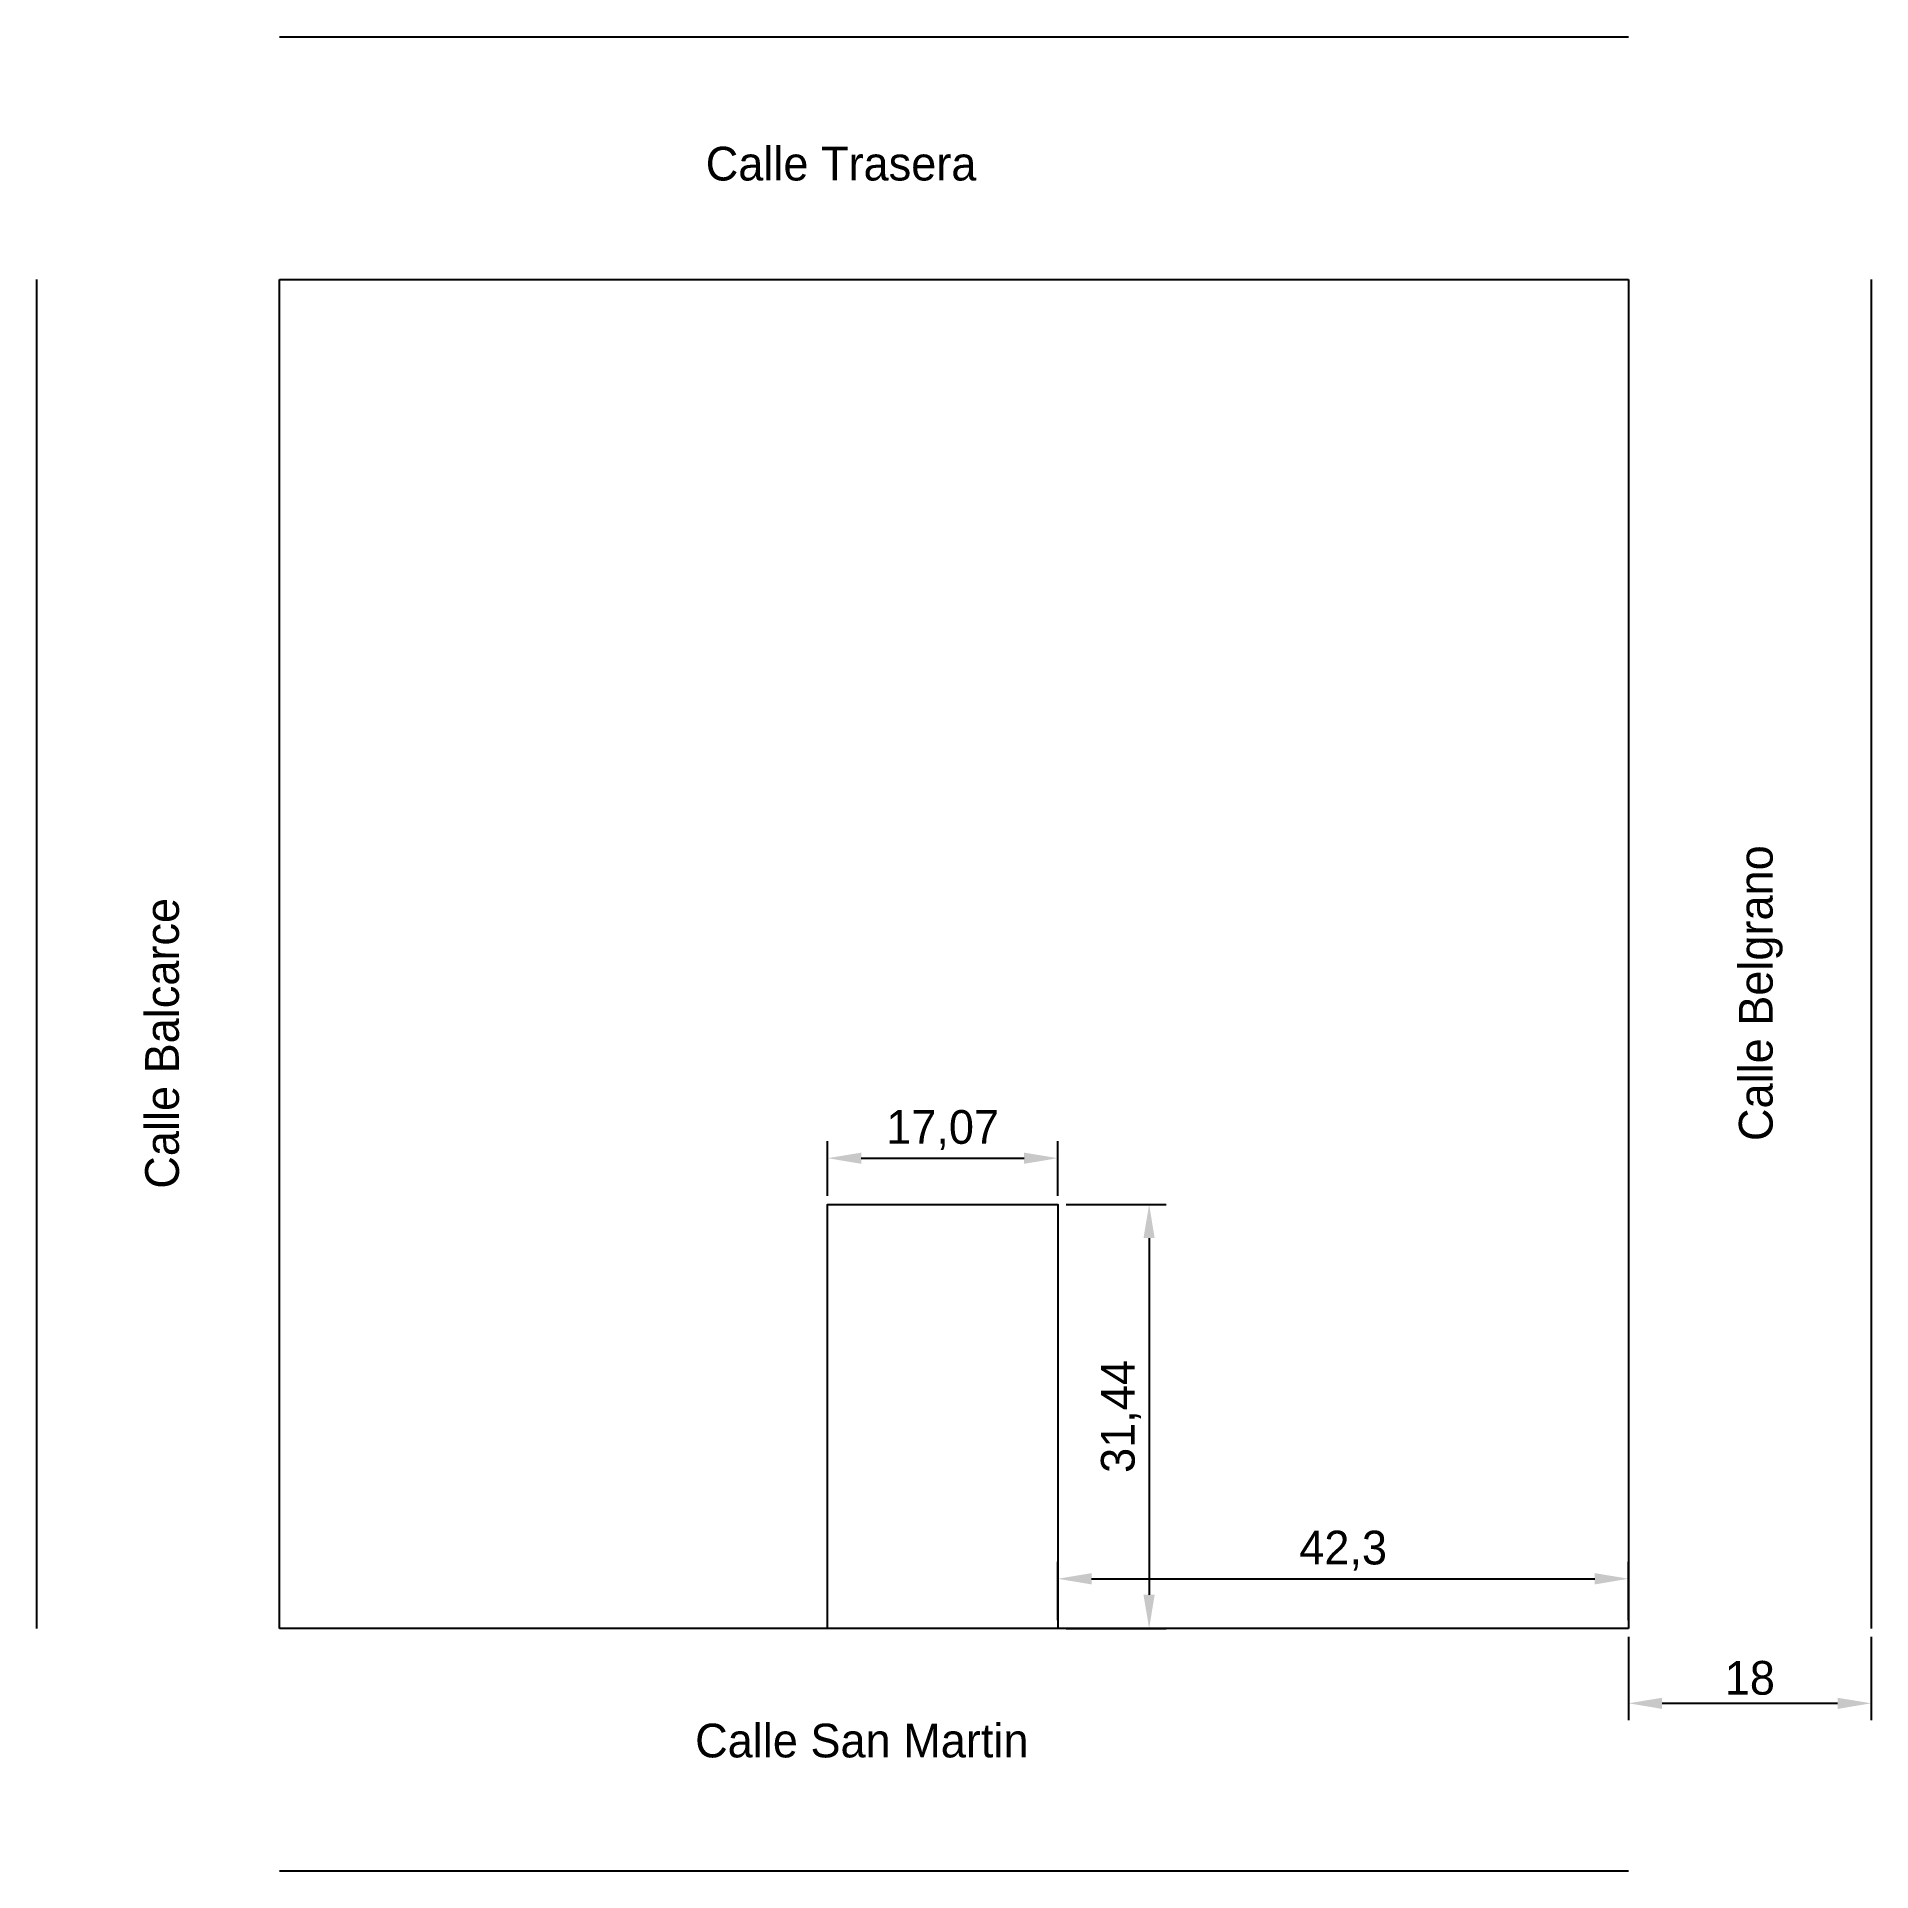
# Model space of a CAD drawing. Header units: millimetres. Extents: x 390 to 526, y 640 to 776.
import ezdxf

# ---------------------------------------------------------------- set-up
doc = ezdxf.new("R2010")
doc.units = ezdxf.units.MM
doc.dimstyles.new('ISO-25', dxfattribs={"dimtxt": 2.5, "dimasz": 2.5, "dimexe": 1.25, "dimexo": 0.625, "dimtad": 1, "dimtxsty": 'Standard', "dimcen": 2.5, "dimadec": 0, "dimazin": 0, "dimtfac": 1, "dimtmove": 0, "dimatfit": 3, "dimfxl": 0, "dimarcsym": 0})

# ---------------------------------------------------------------- blocks, each defined once
blk = doc.blocks.new('*D1')
at = {"color": 0, "lineweight": -2}
for p, q in [((448.86, 689.72), (448.86, 693.77)), ((465.93, 689.72), (465.93, 693.77)), ((451.36, 692.52), (463.43, 692.52))]:
    blk.add_line(p, q, dxfattribs=at)
at = {"color": 0}
for points in [[(451.36, 692.93), (451.36, 692.1), (448.86, 692.52)], [(463.43, 692.93), (463.43, 692.1), (465.93, 692.52)]]:
    blk.add_solid(points, dxfattribs=at)
at = {"layer": 'Defpoints', "color": 0}
for p in [(465.93, 692.52), (448.86, 689.09), (465.93, 689.09)]:
    blk.add_point(p, dxfattribs=at)
at = {"color": 0, "insert": (457.39, 694.6), "char_height": 2.5, "attachment_point": 5}
blk.add_mtext('17,07', dxfattribs=at)
blk = doc.blocks.new('*D2')
at = {"color": 0, "lineweight": -2}
for p, q in [((466.56, 689.09), (473.95, 689.09)), ((472.7, 686.59), (472.7, 660.15)), ((466.56, 657.65), (473.95, 657.65))]:
    blk.add_line(p, q, dxfattribs=at)
at = {"color": 0}
for points in [[(472.28, 686.59), (473.11, 686.59), (472.7, 689.09)], [(472.28, 660.15), (473.11, 660.15), (472.7, 657.65)]]:
    blk.add_solid(points, dxfattribs=at)
at = {"layer": 'Defpoints', "color": 0}
for p in [(465.93, 689.09), (465.93, 657.65), (472.7, 657.65)]:
    blk.add_point(p, dxfattribs=at)
at = {"color": 0, "insert": (470.61, 673.37), "char_height": 2.5, "attachment_point": 5, "rotation": 90}
blk.add_mtext('31,44', dxfattribs=at)
blk = doc.blocks.new('*D3')
at = {"color": 0, "lineweight": -2}
for p, q in [((465.93, 658.28), (465.93, 662.59)), ((508.23, 658.28), (508.23, 662.59)), ((468.43, 661.34), (505.73, 661.34))]:
    blk.add_line(p, q, dxfattribs=at)
at = {"color": 0}
for points in [[(468.43, 661.76), (468.43, 660.92), (465.93, 661.34)], [(505.73, 661.76), (505.73, 660.92), (508.23, 661.34)]]:
    blk.add_solid(points, dxfattribs=at)
at = {"layer": 'Defpoints', "color": 0}
for p in [(508.23, 661.34), (465.93, 657.65), (508.23, 657.65)]:
    blk.add_point(p, dxfattribs=at)
at = {"color": 0, "insert": (487.08, 663.42), "char_height": 2.5, "attachment_point": 5}
blk.add_mtext('42,3', dxfattribs=at)
blk = doc.blocks.new('*D4')
at = {"color": 0, "lineweight": -2}
for p, q in [((508.23, 657.03), (508.23, 650.86)), ((526.23, 657.03), (526.23, 650.86)), ((510.73, 652.11), (523.73, 652.11))]:
    blk.add_line(p, q, dxfattribs=at)
at = {"color": 0}
for points in [[(510.73, 652.52), (510.73, 651.69), (508.23, 652.11)], [(523.73, 652.52), (523.73, 651.69), (526.23, 652.11)]]:
    blk.add_solid(points, dxfattribs=at)
at = {"layer": 'Defpoints', "color": 0}
for p in [(508.23, 657.65), (526.23, 657.65), (526.23, 652.11)]:
    blk.add_point(p, dxfattribs=at)
at = {"color": 0, "insert": (517.23, 653.98), "char_height": 2.5, "attachment_point": 5}
blk.add_mtext('18', dxfattribs=at)

msp = doc.modelspace()

# ---------------------------------------------------------------- linework, layer by layer
for p, q in [((408.234, 775.655), (508.234, 775.655)), ((390.234, 657.655), (390.234, 757.655)), ((408.234, 757.655), (508.234, 757.655)), ((408.234, 657.655), (408.234, 757.655)), ((508.234, 757.655), (508.234, 657.655)), ((526.234, 757.655), (526.234, 657.655)), ((508.234, 657.655), (408.234, 657.655)), ((508.234, 639.655), (408.234, 639.655))]:
    msp.add_line(p, q)
msp.add_lwpolyline([(448.857, 657.655), (448.857, 689.091), (465.931, 689.091), (465.931, 657.655)], close=True)

# ---------------------------------------------------------------- texts
for s, p in [('Calle Trasera', (439.83, 764.995)), ('Calle San Martin', (439.045, 648.099))]:
    msp.add_text(s, height=2.5).set_placement(p)
for s, p in [('Calle Belgrano', (518.919, 693.787)), ('Calle Balcarce', (400.775, 690.256))]:
    msp.add_text(s, height=2.5, rotation=90).set_placement(p)

# ---------------------------------------------------------------- dimensions: what is measured, and where the dimension line sits
dim = msp.add_linear_dim(base=(465.931, 692.518), p1=(448.857, 689.091), p2=(465.931, 689.091), dimstyle='ISO-25')
dim.commit()
dim.dimension.update_dxf_attribs({"geometry": '*D1', "text_midpoint": (457.394, 692.518), "dimtype": 160})
dim = msp.add_linear_dim(base=(472.697, 657.655), p1=(465.931, 689.091), p2=(465.931, 657.655), angle=90, dimstyle='ISO-25')
dim.commit()
dim.dimension.update_dxf_attribs({"geometry": '*D2', "text_midpoint": (470.613, 673.373)})
for base, p1, p2, picture, middle in [((508.234, 661.341), (465.931, 657.655), (508.234, 657.655), '*D3', (487.083, 663.425)), ((526.234, 652.106), (508.234, 657.655), (526.234, 657.655), '*D4', (517.234, 653.981))]:
    dim = msp.add_linear_dim(base=base, p1=p1, p2=p2, dimstyle='ISO-25')
    dim.commit()
    dim.dimension.update_dxf_attribs({"geometry": picture, "text_midpoint": middle})

doc.saveas('drawing.dxf')
